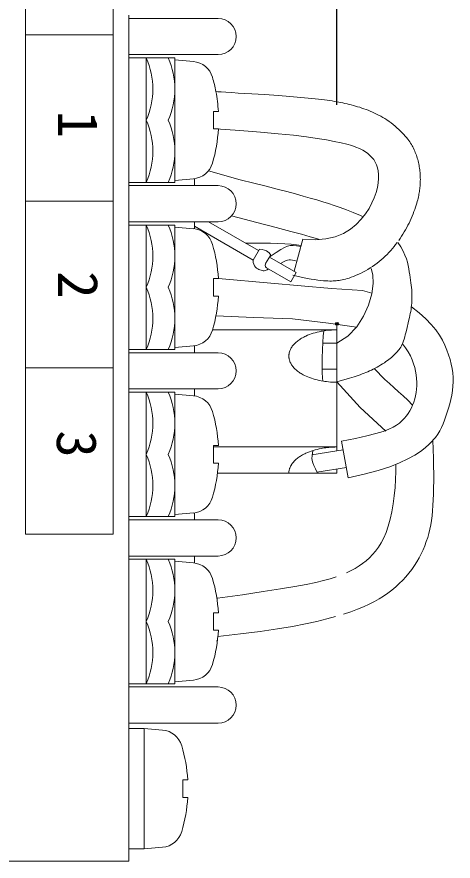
# Model space of a CAD drawing. Units: millimetres, scale not verified. Extents: x -63 to 62, y -56 to 57.
# Drawn here: x 17.34 to 21.32, y 10.5 to 18.21 of the extents above; entities that cross this region are included whole.
import ezdxf
from ezdxf.enums import TextEntityAlignment as Align

# ---------------------------------------------------------------- set-up
doc = ezdxf.new("R2010")
doc.units = ezdxf.units.MM
doc.header["$LTSCALE"] = 0.125
doc.header["$PDMODE"] = 32
doc.header["$PDSIZE"] = 0.025
doc.layers.add('0-1_Defpoints', color=7, linetype='Continuous')
doc.layers.add('0-6_SUNPO', color=7, linetype='Continuous')
doc.layers.add('0-2_GAIKEI', color=1, linetype='Continuous', lineweight=18)
doc.styles.add('ＭＳ ゴシック', font='')
doc.styles.get('ＭＳ ゴシック').set_extended_font_data('MS Gothic')

# ---------------------------------------------------------------- blocks, each defined once
blk = doc.blocks.new('D1')
at = {"layer": '0-1_Defpoints'}
blk.add_point((84.7617, 76.9051), dxfattribs=at)
at = {"layer": '0-6_SUNPO'}
blk.add_line((84.7617, 78.9051), (84.7617, 95.3883), dxfattribs=at)

msp = doc.modelspace()

# ---------------------------------------------------------------- linework, layer by layer
at = {"layer": '0-2_GAIKEI'}
for p, q in [((17.42, 19.5644), (17.42, 13.4844)), ((18.22, 19.5644), (18.22, 13.4844)), ((18.3612, 17.8628), (18.3612, 18.1928)), ((18.22, 18.0444), (17.42, 18.0444)), ((18.3612, 12.1188), (18.3612, 17.8328)), ((18.5212, 16.6968), (18.5212, 17.8328)), ((18.7812, 16.6968), (18.7812, 17.8148)), ((19.1789, 17.1848), (19.1341, 17.1848)), ((19.3744, 17.1698), (19.156, 17.1848)), ((18.7812, 16.7148), (18.9506, 16.7296)), ((18.9612, 16.6668), (18.9612, 16.7308)), ((19.3772, 16.7207), (19.0885, 16.8028)), ((18.7812, 16.6968), (18.3612, 16.6968)), ((19.1762, 16.6668), (18.3612, 16.6668)), ((18.22, 16.5244), (17.42, 16.5244)), ((19.1762, 16.3368), (18.3612, 16.3368)), ((18.7812, 16.3068), (18.3612, 16.3068)), ((18.5212, 15.1708), (18.5212, 16.3068)), ((18.7812, 15.1708), (18.7812, 16.3068)), ((18.7812, 16.2888), (18.9506, 16.2739)), ((18.9612, 16.273), (18.9612, 16.3368)), ((18.9612, 16.2953), (19.495, 15.9871)), ((19.0894, 16.3368), (19.5452, 16.0736)), ((19.9499, 16.177), (19.8712, 15.8854)), ((19.495, 15.9871), (19.5553, 16.0879)), ((19.6083, 15.9563), (19.6559, 16.0283)), ((19.619, 15.9155), (19.8399, 15.788)), ((19.6647, 15.8893), (19.6645, 15.8892)), ((19.1789, 15.6588), (19.1341, 15.6588)), ((19.1264, 15.3508), (20.2612, 15.3508)), ((20.1594, 15.3435), (20.177, 15.3456)), ((20.2612, 14.2449), (20.2612, 15.406)), ((18.7812, 15.1888), (18.9506, 15.2036)), ((18.9612, 15.1408), (18.9612, 15.2048)), ((20.2612, 15.2295), (20.132, 15.2295)), ((18.7812, 15.1708), (18.3612, 15.1708)), ((19.1762, 15.1408), (18.3612, 15.1408)), ((19.8254, 15.1394), (19.8273, 15.1467)), ((18.22, 15.0044), (17.42, 15.0044)), ((20.2612, 14.9895), (20.1271, 14.9895)), ((20.6982, 14.8967), (20.6019, 14.9969)), ((19.1762, 14.8108), (18.3612, 14.8108)), ((18.9612, 14.7467), (18.9612, 14.8108)), ((20.4732, 14.6418), (20.2612, 14.8767)), ((18.7812, 14.7808), (18.3612, 14.7808)), ((18.5212, 13.6448), (18.5212, 14.7808)), ((18.7812, 13.6448), (18.7812, 14.7808)), ((18.7812, 14.7628), (18.9506, 14.7479)), ((20.7068, 14.4263), (20.4732, 14.6418)), ((19.1341, 14.2928), (19.1341, 14.1328)), ((19.1789, 14.2928), (19.1341, 14.2928)), ((19.1341, 14.2808), (20.2612, 14.2808)), ((20.1594, 14.2735), (20.177, 14.2756)), ((20.3035, 14.3325), (20.3646, 13.998)), ((20.3179, 14.254), (20.0322, 14.2084)), ((19.1789, 14.1328), (19.1341, 14.1328)), ((19.1706, 14.0408), (20.2612, 14.0408)), ((20.3468, 14.0924), (20.0781, 14.0496)), ((20.2612, 14.0408), (20.2612, 14.0788)), ((18.7812, 13.6628), (18.9506, 13.6776)), ((18.9612, 13.6148), (18.9612, 13.6785)), ((18.7812, 13.6448), (18.3612, 13.6448)), ((19.1762, 13.6148), (18.3612, 13.6148)), ((18.22, 13.4844), (17.42, 13.4844)), ((19.1762, 13.2848), (18.3612, 13.2848)), ((18.9612, 13.221), (18.9612, 13.2848)), ((18.7812, 13.2548), (18.3612, 13.2548)), ((18.5212, 12.1188), (18.5212, 13.2548)), ((18.7812, 12.1368), (18.7812, 13.2548)), ((18.7812, 13.2368), (18.9506, 13.2219)), ((19.1789, 12.7668), (19.1341, 12.7668)), ((19.1341, 12.7668), (19.1341, 12.6068)), ((19.1789, 12.6068), (19.1341, 12.6068)), ((19.1702, 12.5117), (19.1612, 12.5111)), ((18.3612, 11.7588), (18.3612, 12.0888)), ((18.3612, 10.6108), (18.3612, 11.7108)), ((18.5012, 11.7108), (18.5012, 10.6108))]:
    msp.add_line(p, q, dxfattribs=at)
at = {"layer": '0-2_GAIKEI', "color": 7}
for p, q in [((18.3612, 18.1928), (18.3612, 18.2228)), ((19.1762, 18.1928), (18.3612, 18.1928)), ((19.1762, 17.8628), (18.3612, 17.8628)), ((18.3612, 17.8328), (18.3612, 17.8628)), ((18.7812, 17.8328), (18.3612, 17.8328)), ((18.7812, 17.8148), (18.7812, 17.8328)), ((18.7812, 17.8148), (18.9506, 17.7999)), ((21.2646, 15.1645), (21.2802, 15.1213)), ((21.2799, 14.6352), (21.268, 14.5972)), ((18.7812, 12.1188), (18.3612, 12.1188)), ((18.3612, 12.0888), (18.3612, 12.1188)), ((18.7812, 12.1368), (18.9506, 12.1516)), ((18.7812, 12.1188), (18.7812, 12.1368)), ((19.1762, 12.0888), (18.3612, 12.0888)), ((19.1762, 11.7588), (18.3612, 11.7588)), ((18.3612, 11.7108), (18.3612, 11.7588)), ((18.5012, 11.7108), (18.3612, 11.7108)), ((18.5012, 11.7108), (18.6706, 11.6959)), ((18.8989, 11.0808), (18.8541, 11.0808)), ((18.5012, 10.6108), (18.3612, 10.6108)), ((18.3612, 10.4988), (18.3612, 10.6108)), ((18.5012, 10.6108), (18.6706, 10.6256))]:
    msp.add_line(p, q, dxfattribs=at)
for points in [[(19.7258, 17.4888), (19.6864, 17.4916), (19.6432, 17.4945), (19.5956, 17.4976), (19.5424, 17.501), (19.4837, 17.5048), (19.4218, 17.5087), (19.3599, 17.5126), (19.3009, 17.5163), (19.248, 17.5197), (19.2043, 17.5224), (19.1728, 17.5244), (19.1567, 17.5254)], [(20.6607, 17.3009), (20.6416, 17.3111), (20.6225, 17.3208), (20.6033, 17.33), (20.5841, 17.3387), (20.5649, 17.3469), (20.5456, 17.3547), (20.5264, 17.3621), (20.5071, 17.3691), (20.4879, 17.3757), (20.4686, 17.3819), (20.4494, 17.3879), (20.4302, 17.3935), (20.411, 17.3989), (20.3918, 17.4039), (20.3726, 17.4088), (20.3534, 17.4133), (20.3343, 17.4177), (20.3152, 17.4218), (20.2961, 17.4257), (20.277, 17.4294), (20.2576, 17.433), (20.2378, 17.4364), (20.2172, 17.4398), (20.1955, 17.443), (20.1725, 17.4463), (20.148, 17.4495), (20.1216, 17.4527), (20.0932, 17.456), (20.063, 17.4593), (20.0314, 17.4626), (19.9988, 17.4659), (19.9653, 17.4691), (19.9315, 17.4723), (19.8975, 17.4753), (19.8639, 17.4782), (19.8306, 17.4809), (19.7971, 17.4836), (19.7624, 17.4862), (19.7258, 17.4888)], [(21.0193, 16.7863), (21.0181, 16.7994), (21.0166, 16.8125), (21.0148, 16.8256), (21.0127, 16.8388), (21.0103, 16.8521), (21.0077, 16.8654), (21.0047, 16.8787), (21.0015, 16.8919), (20.9979, 16.9052), (20.9941, 16.9183), (20.9899, 16.9314), (20.9855, 16.9444), (20.9808, 16.9573), (20.9758, 16.9701), (20.9705, 16.9827), (20.9649, 16.9952), (20.9591, 17.0075), (20.953, 17.0197), (20.9467, 17.0317), (20.94, 17.0436), (20.9328, 17.0555), (20.9249, 17.0676), (20.9162, 17.0799), (20.9066, 17.0926), (20.896, 17.1058), (20.8842, 17.1197), (20.8711, 17.1341), (20.8569, 17.1492), (20.8416, 17.1645), (20.8254, 17.18), (20.8085, 17.1955), (20.791, 17.2108), (20.773, 17.2257), (20.7547, 17.24), (20.7362, 17.2536), (20.7175, 17.2664), (20.6987, 17.2785), (20.6798, 17.29), (20.6607, 17.3009)], [(20.8247, 16.1659), (20.838, 16.1851), (20.8509, 16.2045), (20.8633, 16.2241), (20.8753, 16.244), (20.8869, 16.2641), (20.898, 16.2844), (20.9087, 16.3049), (20.9189, 16.3256), (20.9287, 16.3466), (20.9381, 16.3677), (20.947, 16.3888), (20.9554, 16.4097), (20.9632, 16.4303), (20.9705, 16.4504), (20.9772, 16.4697), (20.9833, 16.4881), (20.9888, 16.5054), (20.9935, 16.5215), (20.9977, 16.5365), (21.0013, 16.5506), (21.0044, 16.5638), (21.0071, 16.5765), (21.0095, 16.5887), (21.0115, 16.6007), (21.0134, 16.6126), (21.015, 16.6245), (21.0165, 16.6364), (21.0179, 16.6485), (21.019, 16.6606), (21.02, 16.6728), (21.0207, 16.6851), (21.0213, 16.6975), (21.0217, 16.7099), (21.0219, 16.7225), (21.0218, 16.7351), (21.0216, 16.7478), (21.0211, 16.7605), (21.0203, 16.7734), (21.0193, 16.7863)], [(20.9397, 15.556), (20.9419, 15.5751), (20.9436, 15.5945), (20.9449, 15.614), (20.9456, 15.6338), (20.9458, 15.6538), (20.9455, 15.674), (20.9447, 15.6946), (20.9432, 15.7154), (20.9413, 15.7366), (20.9389, 15.7584), (20.936, 15.7808), (20.9327, 15.804), (20.9291, 15.8281), (20.9252, 15.8532), (20.921, 15.8795), (20.9165, 15.9071), (20.911, 15.9361), (20.9039, 15.9666), (20.8944, 15.9988), (20.8818, 16.0329), (20.8653, 16.0689), (20.8442, 16.107), (20.8179, 16.1473)], [(20.9401, 15.5597), (21.0114, 15.5046), (21.0715, 15.4513), (21.1216, 15.3997), (21.1628, 15.3498), (21.1965, 15.3014), (21.2238, 15.2545), (21.2461, 15.2089), (21.2646, 15.1645)], [(21.2802, 15.1213), (21.2933, 15.079), (21.3038, 15.0375), (21.3118, 14.9966), (21.3173, 14.9561), (21.3203, 14.9159), (21.3209, 14.8757), (21.3191, 14.8354), (21.3149, 14.7949), (21.3086, 14.7544), (21.3005, 14.7141), (21.2908, 14.6743), (21.2799, 14.6352)], [(21.268, 14.5972), (21.2554, 14.5605), (21.2425, 14.5253), (21.2292, 14.4918), (21.215, 14.4597), (21.1991, 14.4286), (21.1806, 14.3982), (21.1588, 14.3679), (21.1363, 14.3413)], [(20.3221, 12.7543), (20.3888, 12.7764), (20.4495, 12.7986), (20.5048, 12.8211), (20.5556, 12.8442), (20.6023, 12.868), (20.6458, 12.8926), (20.6866, 12.9183), (20.7253, 12.9452), (20.7621, 12.9732), (20.7969, 13.0024), (20.8299, 13.0326), (20.861, 13.0638), (20.8903, 13.0959), (20.9179, 13.1289), (20.9436, 13.1627), (20.9677, 13.1973), (20.9901, 13.2326), (21.0107, 13.2684), (21.0297, 13.3048), (21.047, 13.3416), (21.0626, 13.3787), (21.0766, 13.4162), (21.0889, 13.4539), (21.0996, 13.4918), (21.1088, 13.5303), (21.1166, 13.5697), (21.1232, 13.6106), (21.1286, 13.6532), (21.133, 13.6982), (21.1365, 13.7458), (21.1393, 13.7965), (21.1415, 13.8507), (21.143, 13.9086), (21.1438, 13.9702), (21.1439, 14.0359), (21.1432, 14.1057), (21.1417, 14.1798), (21.1394, 14.2582), (21.1363, 14.3413)], [(19.1746, 12.5509), (19.3809, 12.5738), (19.5612, 12.5966), (19.7184, 12.6194), (19.855, 12.6422), (19.9737, 12.6649), (20.0771, 12.6875), (20.168, 12.7099), (20.2489, 12.7322)], [(18.8989, 11.2408), (18.8541, 11.2408), (18.8541, 11.0808)], [(18.3612, 10.4988), (17.2612, 10.4988), (17.2612, 10.5208)]]:
    msp.add_lwpolyline(points, dxfattribs=at)
at = {"layer": '0-2_GAIKEI'}
for points in [[(19.1789, 17.3448), (19.1341, 17.3448), (19.1341, 17.1848)], [(19.9499, 16.177), (20.0622, 16.1713), (20.1605, 16.1796), (20.246, 16.1999), (20.3199, 16.2301), (20.3832, 16.2682), (20.4372, 16.3122), (20.4828, 16.3601), (20.5214, 16.4098), (20.5538, 16.4596), (20.5805, 16.5088), (20.6019, 16.557), (20.6184, 16.6037), (20.6302, 16.6486), (20.6378, 16.6911), (20.6414, 16.7309), (20.6414, 16.7676), (20.6382, 16.8008), (20.632, 16.8308), (20.6229, 16.8578), (20.6112, 16.8822), (20.5971, 16.9043), (20.5808, 16.9244), (20.5624, 16.9428), (20.5423, 16.9598), (20.5203, 16.9758), (20.4957, 16.9908), (20.4674, 17.0051), (20.4346, 17.0189), (20.3961, 17.0322), (20.3509, 17.0453), (20.298, 17.0583), (20.2365, 17.0714), (20.165, 17.0848), (20.081, 17.0984), (19.9817, 17.1122), (19.8642, 17.1263), (19.7257, 17.1406), (19.5633, 17.1551), (19.3744, 17.1698)], [(20.5001, 16.3823), (20.476, 16.393), (20.4084, 16.4217), (20.3472, 16.4463), (20.2906, 16.4676), (20.237, 16.4865), (20.1846, 16.5037), (20.1317, 16.5201), (20.0766, 16.5364), (20.0177, 16.5535), (19.9534, 16.5717), (19.8825, 16.5912), (19.8034, 16.6125), (19.7147, 16.6357), (19.6151, 16.6613), (19.503, 16.6896), (19.3772, 16.7207)], [(20.1018, 16.1747), (20.0836, 16.1804), (20.0167, 16.2004), (19.9387, 16.2224), (19.8387, 16.2494), (19.7058, 16.2843), (19.5291, 16.3302), (19.2977, 16.3901)], [(19.4268, 16.1419), (19.5058, 16.1421), (19.582, 16.1416), (19.6547, 16.1403), (19.7229, 16.1383), (19.7857, 16.1354), (19.8424, 16.1316), (19.892, 16.127), (19.9336, 16.1214)], [(19.9321, 16.111), (19.8933, 16.1174), (19.8621, 16.1208), (19.8352, 16.1202), (19.8094, 16.1146), (19.7813, 16.1029), (19.7476, 16.084), (19.705, 16.0569), (19.6503, 16.0204)], [(20.7012, 16.0221), (20.7184, 16.039), (20.735, 16.0563), (20.7512, 16.0738), (20.7668, 16.0917), (20.782, 16.1098), (20.7967, 16.1283), (20.8109, 16.147)], [(19.5553, 16.0879), (19.5798, 16.0844), (19.6005, 16.0786), (19.6177, 16.0712), (19.6315, 16.0628), (19.6419, 16.0539), (19.6492, 16.045), (19.6535, 16.0366), (19.6549, 16.0295)], [(19.495, 15.9871), (19.4979, 15.9662), (19.503, 15.9488), (19.5099, 15.9346), (19.5183, 15.9231), (19.5278, 15.914), (19.538, 15.9068), (19.5484, 15.9013), (19.5588, 15.897), (19.5687, 15.8936), (19.5783, 15.8911), (19.5877, 15.8899), (19.5969, 15.8899), (19.6062, 15.8914), (19.6155, 15.8945), (19.6251, 15.8994), (19.6351, 15.9062)], [(19.6192, 15.9746), (19.6045, 15.9395), (19.6083, 15.9256), (19.619, 15.9155)], [(19.6465, 16.0151), (19.8899, 15.8746), (19.8399, 15.788)], [(19.8959, 15.9769), (19.8725, 15.9833), (19.854, 15.9875), (19.8386, 15.9895), (19.8244, 15.989), (19.8098, 15.9858), (19.7929, 15.9795), (19.7721, 15.9701), (19.7455, 15.9572)], [(19.8589, 15.8495), (19.9061, 15.8378), (19.9493, 15.8281), (19.9887, 15.8201), (20.0246, 15.8136), (20.0571, 15.8084), (20.0865, 15.8044), (20.113, 15.8014), (20.1368, 15.7991), (20.1582, 15.7975), (20.1776, 15.7964), (20.1951, 15.7959), (20.2112, 15.7958), (20.2261, 15.7962), (20.2402, 15.7969), (20.2537, 15.798), (20.2671, 15.7995), (20.2806, 15.8012), (20.2943, 15.8034), (20.3085, 15.806), (20.3233, 15.8092), (20.3387, 15.8131), (20.355, 15.8177), (20.3724, 15.8233), (20.3909, 15.8298), (20.4107, 15.8374), (20.4315, 15.846), (20.4531, 15.8555), (20.4753, 15.8659), (20.4979, 15.8771), (20.5205, 15.8891), (20.5429, 15.9018), (20.5649, 15.9151), (20.5862, 15.9289), (20.6069, 15.9433), (20.627, 15.9582), (20.6464, 15.9735), (20.6652, 15.9893), (20.6835, 16.0055), (20.7012, 16.0221)], [(20.2612, 15.2295), (20.3612, 15.2937), (20.4421, 15.3774), (20.5048, 15.4739), (20.5501, 15.5764), (20.5788, 15.678), (20.5916, 15.7719), (20.5894, 15.8514), (20.5728, 15.9096)], [(19.1789, 15.8188), (19.1341, 15.8188), (19.1341, 15.6588)], [(19.1789, 15.8188), (19.6579, 15.7767), (20.2126, 15.7268), (20.4944, 15.7092), (20.5799, 15.6862)], [(20.8743, 15.2664), (20.8797, 15.2849), (20.885, 15.3041), (20.89, 15.324), (20.895, 15.3441), (20.9183, 15.4427), (20.9226, 15.4617), (20.9267, 15.4805), (20.9305, 15.4993), (20.9339, 15.5181), (20.937, 15.537), (20.9397, 15.556)], [(19.1567, 15.4779), (19.5023, 15.4628), (19.8545, 15.4511), (20.1833, 15.41), (20.4403, 15.3756)], [(20.1594, 15.3435), (20.1439, 15.3414), (20.1298, 15.3391), (20.1166, 15.3368), (20.0977, 15.3329), (20.0792, 15.3286), (20.0611, 15.3238), (20.0434, 15.3186), (20.0262, 15.3129), (20.0094, 15.3069), (19.9932, 15.3004), (19.9776, 15.2935), (19.9675, 15.2887), (19.9577, 15.2837), (19.9481, 15.2786), (19.9389, 15.2733), (19.9299, 15.2678), (19.9213, 15.2622), (19.913, 15.2565), (19.905, 15.2506), (19.8973, 15.2446), (19.89, 15.2385), (19.883, 15.2323), (19.8764, 15.2259), (19.8701, 15.2194), (19.8642, 15.2129), (19.8587, 15.2062), (19.8535, 15.1995), (19.8488, 15.1926), (19.8444, 15.1857), (19.8404, 15.1787), (19.8368, 15.1717), (19.8335, 15.1646), (19.8307, 15.1575), (19.8283, 15.1503), (19.8263, 15.143)], [(20.2612, 15.3508), (20.2423, 15.35), (20.2257, 15.3493), (20.2112, 15.3484), (20.1984, 15.3475), (20.187, 15.3465), (20.177, 15.3456)], [(20.1418, 15.3391), (20.1365, 15.2954), (20.1323, 15.2359), (20.1292, 15.1665), (20.1274, 15.0933), (20.1268, 15.0222), (20.1275, 14.9592), (20.1294, 14.9104), (20.1327, 14.8816)], [(20.2612, 14.8749), (20.3746, 14.9088), (20.3969, 14.9156), (20.4175, 14.9221), (20.4369, 14.9283), (20.4554, 14.9345), (20.4733, 14.9407), (20.4908, 14.947), (20.508, 14.9534), (20.525, 14.9602), (20.5419, 14.9672), (20.5587, 14.9747), (20.5756, 14.9826), (20.5926, 14.9911), (20.6098, 15.0001), (20.6271, 15.0096), (20.6443, 15.0195), (20.6612, 15.0296), (20.6776, 15.0398), (20.6934, 15.0501), (20.7084, 15.0602), (20.7224, 15.0701), (20.7354, 15.0796), (20.7473, 15.0889), (20.7583, 15.098), (20.7685, 15.1068), (20.7781, 15.1156), (20.7871, 15.1243), (20.7957, 15.1331), (20.804, 15.142), (20.8122, 15.151), (20.8201, 15.1604), (20.8278, 15.1702), (20.8353, 15.1807), (20.8425, 15.1921), (20.8495, 15.2044), (20.8561, 15.2179), (20.8625, 15.2327), (20.8685, 15.2489), (20.8743, 15.2664)], [(20.3035, 14.3325), (20.4303, 14.3583), (20.5336, 14.3817), (20.6165, 14.4032), (20.682, 14.4232), (20.7331, 14.4423), (20.7729, 14.461), (20.8044, 14.4798), (20.8306, 14.4992), (20.854, 14.5195), (20.8752, 14.541), (20.8944, 14.5636), (20.9115, 14.5871), (20.9268, 14.6117), (20.9402, 14.6372), (20.9519, 14.6636), (20.9621, 14.6909), (20.9706, 14.7192), (20.9777, 14.7482), (20.9831, 14.7781), (20.9868, 14.8087), (20.9888, 14.84), (20.9891, 14.872), (20.9876, 14.9046), (20.9842, 14.9378), (20.9789, 14.9716), (20.9713, 15.0059), (20.961, 15.0408), (20.9478, 15.0761), (20.9312, 15.1118), (20.911, 15.148), (20.8866, 15.1846), (20.8577, 15.2216)], [(19.8254, 15.1394), (19.8247, 15.1358), (19.824, 15.1321), (19.8235, 15.1285), (19.823, 15.1248), (19.8227, 15.1212), (19.8225, 15.1175), (19.8223, 15.1139), (19.8223, 15.1102), (19.8224, 15.1066), (19.8225, 15.1029), (19.8228, 15.0993), (19.8232, 15.0956), (19.8236, 15.092), (19.8242, 15.0883), (19.8249, 15.0847), (19.8257, 15.0811), (19.8266, 15.0774), (19.8275, 15.0738), (19.8298, 15.0666), (19.8325, 15.0594), (19.8356, 15.0523), (19.839, 15.0453), (19.8429, 15.0383), (19.8471, 15.0313), (19.8518, 15.0245), (19.8568, 15.0177), (19.8622, 15.011), (19.868, 15.0044), (19.8741, 14.9979), (19.8806, 14.9915), (19.8875, 14.9852), (19.8947, 14.9791), (19.9022, 14.973), (19.9101, 14.9671), (19.9183, 14.9613), (19.9268, 14.9557), (19.9357, 14.9502), (19.9448, 14.9448), (19.9542, 14.9396)], [(19.9542, 14.9396), (19.964, 14.9346), (19.9791, 14.9274), (19.9948, 14.9205), (20.011, 14.914), (20.0278, 14.908), (20.0451, 14.9024), (20.0628, 14.8972), (20.0809, 14.8925), (20.0994, 14.8882), (20.1183, 14.8844), (20.1377, 14.881), (20.1515, 14.879), (20.1664, 14.8771), (20.1828, 14.8753), (20.2014, 14.8737), (20.2116, 14.8729), (20.2226, 14.8723), (20.2345, 14.8717), (20.2474, 14.8712), (20.2612, 14.8708)], [(20.9515, 14.6626), (20.9065, 14.7069), (20.8649, 14.7466), (20.8232, 14.7851), (20.7815, 14.8228), (20.7399, 14.8599), (20.6982, 14.8967)], [(20.1594, 14.2735), (20.1439, 14.2714), (20.1298, 14.2691), (20.1166, 14.2668), (20.0977, 14.2629), (20.0792, 14.2586), (20.0611, 14.2538), (20.0434, 14.2486), (20.0262, 14.2429), (20.0094, 14.2369), (19.9932, 14.2304), (19.9776, 14.2235), (19.9675, 14.2187), (19.9577, 14.2137), (19.9481, 14.2086), (19.9389, 14.2033), (19.9299, 14.1978), (19.9213, 14.1922), (19.913, 14.1865), (19.905, 14.1806), (19.8973, 14.1746), (19.89, 14.1685), (19.883, 14.1623), (19.8764, 14.1559), (19.8701, 14.1494), (19.8642, 14.1429), (19.8587, 14.1362), (19.8535, 14.1295), (19.8488, 14.1226), (19.8444, 14.1157), (19.8423, 14.1121), (19.8403, 14.1084), (19.8383, 14.1046), (19.8364, 14.1007), (19.8346, 14.0966), (19.8328, 14.0922), (19.831, 14.0876), (19.8293, 14.0827), (19.8277, 14.0773), (19.8261, 14.0714)], [(20.2612, 14.2808), (20.2423, 14.28), (20.2257, 14.2793), (20.2112, 14.2784), (20.1984, 14.2775), (20.187, 14.2765), (20.177, 14.2756)], [(21.1329, 14.3373), (21.1021, 14.3062), (21.0655, 14.274), (21.0222, 14.2406), (20.9703, 14.2061), (20.9077, 14.1709), (20.8326, 14.1354), (20.7427, 14.1), (20.6361, 14.065), (20.5108, 14.0309), (20.3646, 13.998)], [(20.042, 14.2484), (20.037, 14.2197), (20.0339, 14.1967), (20.0333, 14.1769), (20.0356, 14.1578), (20.0414, 14.1371), (20.0511, 14.1123), (20.0652, 14.081), (20.0842, 14.0408)], [(20.3489, 13.1313), (20.39, 13.1511), (20.4277, 13.1719), (20.4627, 13.1939), (20.4955, 13.2174), (20.5267, 13.2423), (20.5569, 13.2689), (20.5859, 13.2979), (20.6137, 13.3298), (20.6402, 13.3654), (20.665, 13.4052), (20.6882, 13.45), (20.7096, 13.5004), (20.729, 13.5572), (20.7462, 13.6204), (20.7613, 13.689), (20.7739, 13.7613), (20.7842, 13.8357), (20.7918, 13.9106), (20.7968, 13.9843), (20.799, 14.0553), (20.7982, 14.1219)], [(19.8261, 14.0714), (19.8247, 14.0649), (19.8234, 14.0577), (19.8222, 14.0497), (19.8212, 14.0408)], [(19.1697, 12.8987), (19.3977, 12.9315), (19.5883, 12.9599), (19.746, 12.9846), (19.8753, 13.0063), (19.9809, 13.0257), (20.0671, 13.0436), (20.1385, 13.0605), (20.1996, 13.0774), (20.2543, 13.0946)]]:
    msp.add_lwpolyline(points, dxfattribs=at)
at = {"layer": '0-2_GAIKEI', "color": 7}
for centre, radius, start, end in [((19.1762, 18.0278), 0.165, 270, 90), ((18.9332, 17.6007), 0.2, 16.25703, 85), ((17.7812, 17.2648), 1.4, 10.72826, 16.25703), ((17.7812, 12.6868), 1.4, 343.74297, 356.72417), ((18.9332, 12.3508), 0.2, 275, 343.74297), ((19.1762, 11.9238), 0.165, 270, 90), ((18.6532, 11.4967), 0.2, 16.25703, 85), ((17.5012, 11.1608), 1.4, 3.27583, 16.25703), ((17.5012, 11.1608), 1.4, 343.74297, 356.72417), ((18.6532, 10.8248), 0.2, 275, 343.74297)]:
    msp.add_arc(centre, radius, start, end, dxfattribs=at)
at = {"layer": '0-2_GAIKEI'}
for centre, radius, start, end in [((17.8791, 17.5488), 0.7021, 336.14136, 23.85864), ((18.0791, 17.5488), 0.7021, 336.14136, 23.85864), ((17.7812, 17.2648), 1.4, 3.27583, 10.72826), ((17.8791, 16.9808), 0.7021, 336.14136, 23.85864), ((18.0791, 16.9808), 0.7021, 336.14136, 23.85864), ((17.7812, 17.2648), 1.4, 343.74297, 356.72417), ((18.9332, 16.9288), 0.2, 275, 343.74297), ((19.1762, 16.5018), 0.165, 270, 90), ((17.8791, 16.0228), 0.7021, 336.14136, 23.85864), ((18.0791, 16.0228), 0.7021, 336.14136, 23.85864), ((18.9332, 16.0747), 0.2, 16.25703, 85), ((17.7812, 15.7388), 1.4, 3.27583, 16.25703), ((17.8791, 15.4548), 0.7021, 336.14136, 23.85864), ((18.0791, 15.4548), 0.7021, 336.14136, 23.85864), ((17.7812, 15.7388), 1.4, 343.74297, 356.72417), ((18.9332, 15.4028), 0.2, 275, 343.74297), ((19.1762, 14.9758), 0.165, 270, 90), ((17.8791, 14.4968), 0.7021, 336.14136, 23.85864), ((18.0791, 14.4968), 0.7021, 336.14136, 23.85864), ((18.9332, 14.5487), 0.2, 16.25703, 85), ((17.7812, 14.2128), 1.4, 3.27583, 16.25703), ((17.8791, 13.9288), 0.7021, 336.14136, 23.85864), ((18.0791, 13.9288), 0.7021, 336.14136, 23.85864), ((17.7812, 14.2128), 1.4, 343.74297, 356.72417), ((18.9332, 13.8768), 0.2, 275, 343.74297), ((19.1762, 13.4498), 0.165, 270, 90), ((17.8791, 12.9708), 0.7021, 336.14136, 23.85864), ((18.0791, 12.9708), 0.7021, 336.14136, 23.85864), ((18.9332, 13.0227), 0.2, 16.25703, 85), ((17.7812, 12.6868), 1.4, 3.27583, 16.25703), ((17.8791, 12.4028), 0.7021, 336.14136, 23.85864), ((18.0791, 12.4028), 0.7021, 336.14136, 23.85864)]:
    msp.add_arc(centre, radius, start, end, dxfattribs=at)

# ---------------------------------------------------------------- block references
at = {"layer": '0-6_SUNPO'}
msp.add_blockref('D1', (-64.5005, -61.4992), dxfattribs=at)

# ---------------------------------------------------------------- texts
at = {"layer": '0-2_GAIKEI', "color": 7, "style": 'ＭＳ ゴシック'}
for s, p in [('1', (17.6067, 17.3511)), ('2', (17.6067, 15.8858)), ('3', (17.5951, 14.4321))]:
    msp.add_text(s, height=0.3666, rotation=270, dxfattribs=at).set_placement(p, align=Align.BOTTOM_LEFT)

doc.saveas('drawing.dxf')
